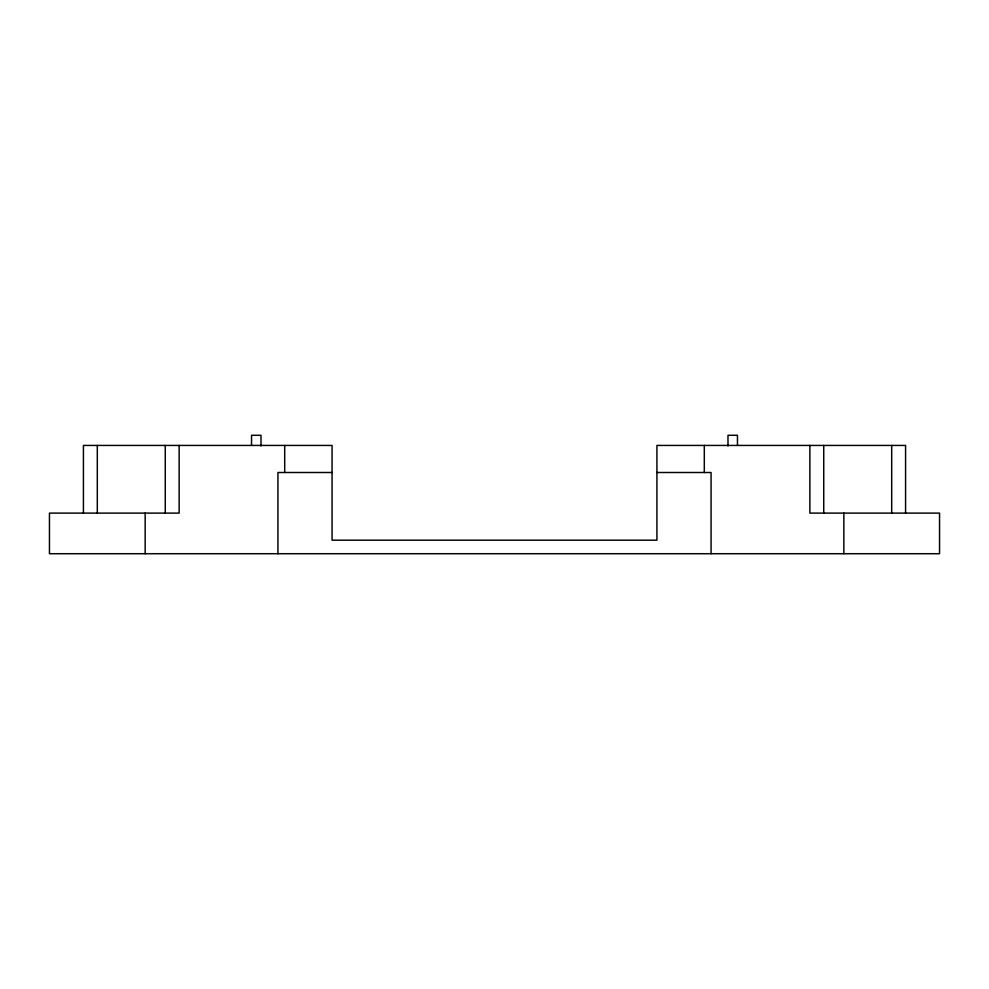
<?xml version="1.0" encoding="UTF-8"?>
<svg xmlns="http://www.w3.org/2000/svg" width="989" height="989" viewBox="0 0 989 989"><rect width="100%" height="100%" fill="white"/><g stroke="black" fill="none" stroke-linecap="round" stroke-linejoin="round"><path stroke-width="1.48" d="M332.069 472.507L277.934 472.507L277.934 553.716M656.931 472.507L711.066 472.507L711.066 553.716M905.578 513.106L905.578 445.433L656.931 445.433L656.931 540.179L332.069 540.179L332.069 445.433L83.422 445.433L83.422 513.106M891.695 445.433L891.695 513.106M843.84 513.106L843.84 553.716M823.738 445.433L823.738 513.106M809.867 445.433L809.867 513.106L939.55 513.106L939.55 553.716L49.45 553.716L49.45 513.106L179.133 513.106L179.133 445.433M737.46 445.433L737.46 435.284L727.991 435.284L727.991 445.99M704.304 445.433L704.304 472.507M284.696 445.433L284.696 472.507M261.009 445.99L261.009 435.284L251.54 435.284L251.54 445.433M165.262 445.433L165.262 513.106M145.16 513.106L145.16 553.716M97.305 445.433L97.305 513.106"/></g></svg>
